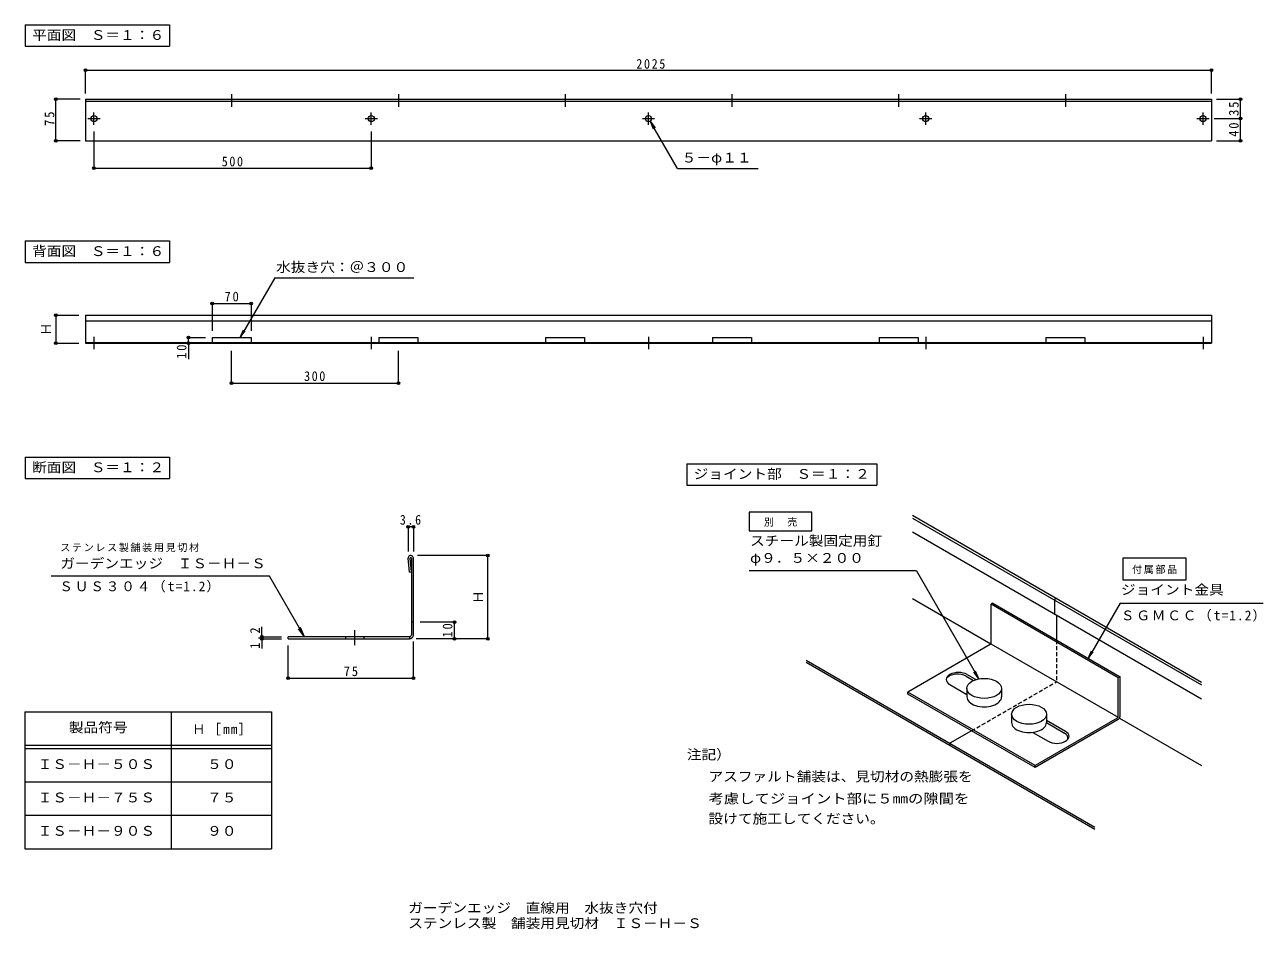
# Model space of a CAD drawing. Units: millimetres at full size, sheet at 1:6, with parts at other scales. Extents: x -1122 to 1106, y -822 to 805.
import ezdxf
from ezdxf.enums import TextEntityAlignment as Align

# ---------------------------------------------------------------- set-up
doc = ezdxf.new("R2010")
doc.units = ezdxf.units.MM
doc.header["$LTSCALE"] = 6
doc.header["$PDMODE"] = 32
doc.header["$PDSIZE"] = 4.8
for name, pattern in [('CHAIN1', [8, 5, -1, 1, -1]), ('DASHED1', [1.8, 1.2, -0.6]), ('DOUBLE_CHAIN1', [8.8, 5, -1, 0.6, -0.6, 0.6, -1])]:
    doc.linetypes.add(name, pattern=pattern)
for name, color, linetype, lineweight in [('A-0_通り芯', 3, 'Continuous', 9), ('A-4_文字', 7, 'Continuous', 9), ('A-F_断熱材', 7, 'Continuous', 9), ('D-0_通り芯', 3, 'Continuous', 9), ('D-2_仕上', 3, 'Continuous', 9), ('D-4_文字', 7, 'Continuous', 9), ('D-5_建具', 7, 'Continuous', 9), ('D-6_間仕切', 6, 'Continuous', 5), ('D-F_断熱材', 7, 'Continuous', 9)]:
    doc.layers.add(name, color=color, linetype=linetype, lineweight=lineweight)
doc.layers.add('F-5_F-5ﾚｲﾔ', color=2, linetype='Continuous')
doc.styles.add('ＭＳ ゴシック', font='')
doc.styles.get('ＭＳ ゴシック').set_extended_font_data('MS Gothic')

msp = doc.modelspace()

# ---------------------------------------------------------------- linework, layer by layer
at = {"layer": 'A-0_通り芯'}
for p, q in [((-1012.499, 670.991), (-1012.499, 595.991)), ((-1012.499, 670.991), (1012.499, 670.991)), ((1012.499, 670.991), (1012.499, 595.991)), ((-1012.499, 667.391), (1012.499, 667.391)), ((-1012.499, 595.991), (1012.499, 595.991)), ((-1012.499, 282.337), (-1012.499, 232.337)), ((-1012.499, 282.337), (1012.499, 282.337)), ((-1012.499, 272.037), (1012.499, 272.037)), ((1012.499, 282.337), (1012.499, 232.337)), ((-1012.499, 233.537), (1012.499, 233.537)), ((-1012.499, 232.337), (1012.499, 232.337)), ((-785, 242.337), (-715, 242.337)), ((-785, 242.337), (-785, 233.537)), ((-715, 242.337), (-715, 233.537)), ((-485, 242.337), (-415, 242.337)), ((-485, 242.337), (-485, 233.537)), ((-415, 242.337), (-415, 233.537)), ((-185, 242.337), (-115, 242.337)), ((-185, 242.337), (-185, 233.537)), ((-115, 242.337), (-115, 233.537)), ((115, 242.337), (185, 242.337)), ((115, 242.337), (115, 233.537)), ((185, 242.337), (185, 233.537)), ((415, 242.337), (485, 242.337)), ((415, 242.337), (415, 233.537)), ((485, 242.337), (485, 233.537)), ((715, 242.337), (785, 242.337)), ((715, 242.337), (715, 233.537)), ((785, 242.337), (785, 233.537))]:
    msp.add_line(p, q, dxfattribs=at)
at = {"layer": 'A-0_通り芯', "linetype": 'CHAIN1'}
for p, q in [((-750, 679.798), (-750, 657.384)), ((-450, 679.798), (-450, 657.384)), ((-150, 679.798), (-150, 657.384)), ((150, 679.798), (150, 657.384)), ((450, 679.798), (450, 657.384)), ((750, 679.798), (750, 657.384)), ((-997.499, 243.544), (-997.499, 221.13)), ((-498.75, 243.544), (-498.75, 221.13)), ((-0.001, 243.544), (-0.001, 221.13)), ((498.749, 243.544), (498.749, 221.13)), ((997.499, 243.544), (997.499, 221.13))]:
    msp.add_line(p, q, dxfattribs=at)
at = {"layer": 'A-0_通り芯', "linetype": 'DASHED1'}
for p, q in [((-785, 232.337), (-785, 233.537)), ((-715, 232.337), (-715, 233.537)), ((-485, 232.337), (-485, 233.537)), ((-415, 232.337), (-415, 233.537)), ((-185, 232.337), (-185, 233.537)), ((-115, 232.337), (-115, 233.537)), ((115, 232.337), (115, 233.537)), ((185, 232.337), (185, 233.537)), ((415, 232.337), (415, 233.537)), ((485, 232.337), (485, 233.537)), ((715, 232.337), (715, 233.537)), ((785, 232.337), (785, 233.537))]:
    msp.add_line(p, q, dxfattribs=at)
at = {"layer": 'A-0_通り芯'}
for centre in [(-997.499, 635.991), (-498.75, 635.991), (-0.001, 635.991), (498.749, 635.991), (997.499, 635.991)]:
    msp.add_circle(centre, 5.5, dxfattribs=at)
at = {"layer": 'A-4_文字'}
for p, q in [((1021.499, 670.991), (1066.735, 670.991)), ((1064.935, 635.991), (1064.935, 670.991)), ((1017.552, 635.991), (1066.735, 635.991)), ((1064.935, 595.991), (1064.935, 635.991)), ((1021.499, 595.991), (1066.735, 595.991)), ((-785, 305.218), (-785, 254.337)), ((-785, 303.418), (-715, 303.418)), ((-715, 305.218), (-715, 254.337)), ((-1067.855, 282.337), (-1024.499, 282.337)), ((-1066.055, 282.337), (-1066.055, 232.337)), ((-1067.855, 232.337), (-1024.499, 232.337)), ((-829.101, 242.337), (-797, 242.337)), ((-827.301, 232.337), (-827.301, 242.337)), ((-827.301, 232.337), (-827.301, 203.16)), ((-750, 158.409), (-750, 218.146)), ((-450, 158.409), (-450, 218.146)), ((-750, 160.209), (-450, 160.209))]:
    msp.add_line(p, q, dxfattribs=at)
for p in [(-1012.499, 722.857), (1012.499, 722.857), (-1066.055, 670.991), (1064.935, 670.991), (1064.935, 635.991), (-1066.055, 595.991), (1064.935, 595.991), (-997.499, 546.85), (-498.75, 546.85), (-785, 303.418), (-715, 303.418), (-1066.055, 282.337), (-1066.055, 232.337), (-827.301, 242.337), (-827.301, 232.337), (-750, 160.209), (-450, 160.209)]:
    msp.add_point(p, dxfattribs=at)
at = {"layer": 'A-F_断熱材'}
for p, q in [((-1121.163, 804.645), (-861.424, 804.645)), ((-1121.163, 804.645), (-1121.163, 765.991)), ((-861.424, 804.645), (-861.424, 765.991)), ((-1121.163, 765.991), (-861.424, 765.991)), ((-1012.499, 680.991), (-1012.499, 724.357)), ((-1012.499, 722.857), (1012.499, 722.857)), ((1012.499, 680.991), (1012.499, 724.357)), ((-1022.499, 670.991), (-1067.555, 670.991)), ((-1066.055, 595.991), (-1066.055, 670.991)), ((2.749, 631.228), (8.49, 617.37)), ((-997.499, 612.938), (-997.499, 545.05)), ((-498.75, 612.938), (-498.75, 545.05)), ((-1022.499, 595.991), (-1067.555, 595.991)), ((-997.499, 546.85), (-498.75, 546.85)), ((51.987, 545.946), (197.189, 545.946)), ((-1121.163, 415.991), (-861.424, 415.991)), ((-1121.163, 415.991), (-1121.163, 377.337)), ((-861.424, 415.991), (-861.424, 377.337)), ((-1121.163, 377.337), (-861.424, 377.337)), ((-672.463, 349.728), (-422.02, 349.728)), ((-734.465, 242.337), (-725.334, 254.238))]:
    msp.add_line(p, q, dxfattribs=at)
at = {"layer": 'A-F_断熱材', "linetype": 'CHAIN1'}
for p, q in [((-997.499, 624.938), (-997.499, 647.044)), ((-498.75, 624.938), (-498.75, 647.044)), ((-0.001, 624.938), (-0.001, 647.044)), ((498.749, 624.938), (498.749, 647.044)), ((997.499, 624.938), (997.499, 647.044)), ((-1008.552, 635.991), (-986.446, 635.991)), ((-509.803, 635.991), (-487.697, 635.991)), ((-11.054, 635.991), (11.052, 635.991)), ((487.695, 635.991), (509.802, 635.991)), ((986.446, 635.991), (1008.552, 635.991))]:
    msp.add_line(p, q, dxfattribs=at)
at = {"layer": 'A-F_断熱材'}
for points in [[(51.987, 545.946), (2.749, 631.228), (11.881, 619.328)], [(-672.463, 349.728), (-734.465, 242.337), (-728.725, 256.196)]]:
    msp.add_lwpolyline(points, dxfattribs=at)
at = {"layer": 'D-0_通り芯'}
for p, q in [((-430.2, -179.465), (-432.457, -154.64)), ((-426.615, -179.139), (-428.872, -154.314)), ((-426.6, -154.211), (-426.6, -292.265)), ((-423, -292.265), (-423, -154.211)), ((-430.2, -179.465), (-426.615, -179.139)), ((-423, -269.465), (-426.6, -269.465)), ((-648, -299.465), (-648, -295.865)), ((-430.182, -295.865), (-648, -295.865)), ((-648, -299.465), (-430.2, -299.465)), ((-430.2, -295.865), (-430.2, -299.465))]:
    msp.add_line(p, q, dxfattribs=at)
at = {"layer": 'D-0_通り芯', "linetype": 'DOUBLE_CHAIN1'}
msp.add_line((-528, -311.107), (-528, -284.223), dxfattribs=at)
at = {"layer": 'D-0_通り芯', "linetype": 'DASHED1'}
for p, q in [((-544.5, -299.465), (-544.5, -295.865)), ((-511.5, -299.465), (-511.5, -295.865))]:
    msp.add_line(p, q, dxfattribs=at)
at = {"layer": 'D-0_通り芯'}
for centre, radius, start, end in [((-427.738, -154.211), 4.738, 0, 185.1944), ((-427.738, -154.211), 1.138, 0, 185.1944), ((-430.2, -292.265), 3.6, 270, 0), ((-430.2, -292.265), 7.2, 270, 0)]:
    msp.add_arc(centre, radius, start, end, dxfattribs=at)
at = {"layer": 'D-2_仕上'}
for p, q in [((475.107, -77.267), (994.722, -377.267)), ((475.107, -82.367), (994.722, -382.367)), ((475.107, -107.267), (994.722, -407.267)), ((475.107, -227.267), (615.96, -308.588)), ((730.276, -229.688), (730.276, -254.588)), ((733.876, -256.667), (733.876, -301.667)), ((283.369, -337.967), (802.984, -637.967)), ((283.369, -341.567), (802.984, -641.567)), ((847.226, -442.11), (994.722, -527.267)), ((581.109, -464.867), (542.138, -487.367)), ((542.138, -487.367), (542.138, -490.967))]:
    msp.add_line(p, q, dxfattribs=at)
at = {"layer": 'D-2_仕上', "linetype": 'DASHED1'}
for p in [(733.876, -301.667), (581.109, -464.867)]:
    msp.add_line(p, (733.876, -376.667), dxfattribs=at)
at = {"layer": 'D-2_仕上'}
msp.add_arc((733.575, -230.355), 3.366, 66.54946, 168.57926, dxfattribs=at)
at = {"layer": 'D-4_文字'}
for p, q in [((-432.457, -96.298), (-432.457, -142.639)), ((-423, -98.098), (-432.457, -98.098)), ((-423, -96.298), (-423, -142.211)), ((-695.258, -295.865), (-695.258, -278.165)), ((-347.085, -269.465), (-411, -269.465)), ((-348.885, -299.465), (-348.885, -269.465)), ((-697.058, -295.865), (-660, -295.865)), ((-697.058, -299.465), (-660, -299.465)), ((-695.258, -299.465), (-695.258, -295.865)), ((-695.258, -299.465), (-695.258, -317.165)), ((-648, -372.127), (-648, -311.465)), ((-423, -372.127), (-423, -304.265)), ((-648, -370.327), (-423, -370.327))]:
    msp.add_line(p, q, dxfattribs=at)
for p in [(-432.457, -98.098), (-423, -98.098), (-289.293, -149.472), (-348.885, -269.465), (-695.258, -295.865), (-695.258, -299.465), (-348.885, -299.465), (-289.293, -299.465), (-648, -370.327), (-423, -370.327)]:
    msp.add_point(p, dxfattribs=at)
at = {"layer": 'D-5_建具'}
msp.add_line((481.86, -177.098), (181.356, -177.098), dxfattribs=at)
at = {"layer": 'D-5_建具', "color": 4}
msp.add_line((-433.8, -295.865), (-513.75, -295.865), dxfattribs=at)
at = {"layer": 'D-5_建具'}
msp.add_lwpolyline([(181.356, -72.038), (181.356, -105.213), (294.056, -105.213), (294.056, -72.038)], close=True, dxfattribs=at)
at = {"layer": 'D-6_間仕切'}
for p, q in [((619.56, -235.667), (616.442, -237.467)), ((845.073, -369.467), (616.442, -237.467)), ((616.442, -306.788), (616.442, -237.467)), ((614.642, -309.906), (466.793, -395.267)), ((615.96, -308.588), (844.591, -440.588)), ((571.514, -366.884), (584.658, -374.473)), ((573.314, -363.767), (588.992, -372.818)), ((845.073, -438.788), (845.073, -369.467)), ((848.191, -438.51), (848.191, -367.667)), ((695.424, -527.267), (466.793, -395.267)), ((466.793, -398.867), (466.793, -395.267)), ((695.424, -530.867), (466.793, -398.867)), ((542.138, -381.767), (572.759, -399.446)), ((572.759, -388.634), (572.759, -403.634)), ((635.221, -388.634), (635.221, -403.634)), ((653.3, -435.134), (653.3, -450.134)), ((843.273, -441.906), (695.424, -527.267)), ((844.591, -444.745), (695.424, -530.867)), ((715.762, -435.134), (715.762, -450.134)), ((691.089, -467.763), (718.807, -483.767)), ((715.762, -446.009), (749.984, -465.767)), ((715.762, -450.165), (748.184, -468.884)), ((695.424, -530.867), (695.424, -527.267))]:
    msp.add_line(p, q, dxfattribs=at)
msp.add_lwpolyline([(619.56, -235.667), (848.191, -367.667), (845.073, -369.467)], dxfattribs=at)
for centre, radius, end in [((612.842, -306.788), 3.6, 0), ((841.473, -438.788), 3.6, 360), ((840.991, -438.51), 7.2, 0)]:
    msp.add_arc(centre, radius, 300, end, dxfattribs=at)
for centre, major_axis, start_param, end_param in [((557.726, -372.767), (-22.045, 0), 3.92699082, 7.06858347), ((555.926, -375.884), (-22.045, 0), 3.92699082, 5.83197398), ((603.99, -403.634), (31.231, 0), 3.14159265, 6.28318531), ((684.531, -450.134), (31.231, 0), 3.14159265, 6.28318531), ((734.395, -474.767), (22.045, 0), 3.92699082, 7.06858347), ((732.595, -477.884), (22.045, 0), 6.09089552, 7.06858347)]:
    msp.add_ellipse(centre, major_axis=major_axis, ratio=0.57735, start_param=start_param, end_param=end_param, dxfattribs=at)
for centre in [(603.99, -388.634), (684.531, -435.134)]:
    msp.add_ellipse(centre, major_axis=(31.231, 0), ratio=0.57735, dxfattribs=at)
at = {"layer": 'D-F_断熱材'}
for p, q in [((-1121.163, 27.337), (-861.424, 27.337)), ((-1121.163, 27.337), (-1121.163, -11.317)), ((-861.424, 27.337), (-861.424, -11.317)), ((68.942, 15.367), (68.942, -23.287)), ((-1121.163, -11.317), (-861.424, -11.317)), ((68.942, -23.287), (410.929, -23.287)), ((-287.493, -149.472), (-415.738, -149.472)), ((-289.293, -299.465), (-289.293, -149.472)), ((481.86, -177.098), (594.114, -371.528)), ((-681.736, -186.877), (-1074.361, -186.877)), ((-618.811, -295.865), (-681.736, -186.877)), ((848.484, -235.158), (1105.835, -235.158)), ((-618.811, -295.865), (-629.769, -281.584)), ((-618.811, -295.865), (-625.7, -279.235)), ((-287.493, -299.465), (-418.2, -299.465)), ((791.033, -334.667), (800.165, -322.766)), ((594.114, -371.528), (584.983, -359.628)), ((594.114, -371.528), (588.374, -357.67)), ((-1122, -430.865), (-1122, -676.865)), ((-1122, -430.865), (-678.373, -430.865)), ((-858.373, -430.865), (-858.373, -676.865)), ((-678.373, -430.865), (-678.373, -676.865)), ((-1122, -490.865), (-678.373, -490.865)), ((-1122, -496.865), (-678.373, -496.865)), ((-1122, -556.865), (-678.373, -556.865)), ((-1122, -616.865), (-678.373, -616.865)), ((-1122, -676.865), (-678.373, -676.865))]:
    msp.add_line(p, q, dxfattribs=at)
for points in [[(68.942, 15.367), (410.929, 15.367), (410.929, -23.287)], [(848.484, -235.158), (791.033, -334.667), (796.773, -320.808)]]:
    msp.add_lwpolyline(points, dxfattribs=at)
msp.add_lwpolyline([(966.687, -153.804), (966.687, -193.979), (853.987, -193.979), (853.987, -153.804)], close=True, dxfattribs=at)

# ---------------------------------------------------------------- texts
at = {"layer": 'A-4_文字', "color": 2, "style": 'ＭＳ ゴシック'}
msp.add_text('Ｈ', height=17.6, rotation=90, dxfattribs=at).set_placement((-1069.655, 245.337), align=Align.BOTTOM_LEFT)
at = {"layer": 'A-4_文字', "color": 2, "char_height": 17.6, "attachment_point": 7, "rotation": 90, "style": 'ＭＳ ゴシック'}
for s, insert in [('\\T1.27;\\W0.95;35', (1061.935, 640.741)), ('\\T1.27;\\W0.95;40', (1061.935, 603.241)), ('\\T1.27;\\W0.95;10', (-830.901, 203.934))]:
    msp.add_mtext(s, dxfattribs=dict(at, insert=insert))
at = {"layer": 'A-4_文字', "color": 2, "char_height": 17.6, "attachment_point": 7, "style": 'ＭＳ ゴシック'}
for s, insert in [('\\T1.27;\\W0.95;70', (-762.75, 307.018)), ('\\T1.27;\\W0.9;300', (-619.5, 163.809))]:
    msp.add_mtext(s, dxfattribs=dict(at, insert=insert))
at = {"layer": 'A-F_断熱材', "color": 2, "style": 'ＭＳ ゴシック', "width": 1.1}
for s, p in [('平面図\u3000Ｓ＝１：６', (-1108.839, 772.197)), ('５－φ１１', (59.794, 551.706)), ('背面図\u3000Ｓ＝１：６', (-1108.839, 383.543)), ('水抜き穴：＠３００', (-669.885, 354.87))]:
    msp.add_text(s, height=17.6, dxfattribs=at).set_placement(p, align=Align.BOTTOM_LEFT)
at = {"layer": 'A-F_断熱材', "color": 2, "char_height": 17.6, "attachment_point": 7, "style": 'ＭＳ ゴシック'}
for s, insert in [('\\T1.28;\\W0.9;2025', (-21.875, 725.357)), ('\\T1.27;\\W0.9;500', (-767.625, 549.85))]:
    msp.add_mtext(s, dxfattribs=dict(at, insert=insert))
at = {"layer": 'A-F_断熱材', "color": 2, "insert": (-1068.555, 622.866), "char_height": 17.6, "attachment_point": 7, "rotation": 90, "style": 'ＭＳ ゴシック'}
msp.add_mtext('\\T1.27;\\W0.95;75', dxfattribs=at)
at = {"layer": 'D-4_文字', "color": 2, "char_height": 17.6, "attachment_point": 7, "style": 'ＭＳ ゴシック'}
for s, insert in [('\\T1.27;\\W0.9;3.6', (-447.229, -94.498)), ('\\T1.27;\\W0.95;75', (-548.25, -366.727))]:
    msp.add_mtext(s, dxfattribs=dict(at, insert=insert))
at = {"layer": 'D-4_文字', "color": 2, "char_height": 17.6, "attachment_point": 7, "rotation": 90, "style": 'ＭＳ ゴシック'}
for s, insert in [('\\T1.27;\\W0.9;1.2', (-698.858, -317.165)), ('\\T1.27;\\W0.95;10', (-352.485, -297.215))]:
    msp.add_mtext(s, dxfattribs=dict(at, insert=insert))
at = {"layer": 'D-5_建具', "color": 2, "style": 'ＭＳ ゴシック', "width": 1.1}
for s, p in [('スチール製固定用釘', (182.643, -137.247)), ('φ９．５×２００', (182.643, -168.155))]:
    msp.add_text(s, height=17.6, dxfattribs=at).set_placement(p, align=Align.BOTTOM_LEFT)
at = {"layer": 'D-5_建具', "insert": (207.706, -97.626), "char_height": 13.2, "attachment_point": 7, "style": 'ＭＳ ゴシック'}
msp.add_mtext('\\T1.17;別\u3000売', dxfattribs=at)
at = {"layer": 'D-F_断熱材', "color": 2, "style": 'ＭＳ ゴシック'}
for s, width, p in [('断面図\u3000Ｓ＝１：２', 1.1, (-1108.839, -5.111)), ('ジョイント部\u3000Ｓ＝１：２', 1.1, (81.265, -17.081)), ('ガーデンエッジ\u3000ＩＳ－Ｈ－Ｓ', 1.1, (-1058.113, -177.934)), ('ジョイント金具', 1.1, (849.917, -225.17)), ('製品符号', 1.1, (-1042.687, -472.865)), ('注記）', 1.1, (68.942, -521.611)), ('ＩＳ－Ｈ－５０Ｓ', 1.1, (-1098.9, -538.865)), ('５０', 1.1, (-793.873, -538.865)), ('アスファルト舗装は、見切材の熱膨張を', 1.1, (107.942, -561.206)), ('ＩＳ－Ｈ－７５Ｓ', 1.1, (-1098.9, -598.865)), ('７５', 1.1, (-793.873, -598.865)), ('考慮してジョイント部に５mmの隙間を', 1.15, (107.942, -600.801)), ('設けて施工してください。', 1.1, (107.942, -636.837)), ('ＩＳ－Ｈ－９０Ｓ', 1.1, (-1098.9, -658.865)), ('９０', 1.1, (-793.873, -658.865))]:
    msp.add_text(s, height=17.6, dxfattribs=dict(at, width=width)).set_placement(p, align=Align.BOTTOM_LEFT)
msp.add_text('Ｈ', height=17.6, rotation=90, dxfattribs=at).set_placement((-292.293, -236.469), align=Align.BOTTOM_LEFT)
at = {"layer": 'D-F_断熱材', "char_height": 13.2, "attachment_point": 7, "style": 'ＭＳ ゴシック'}
for s, insert in [('\\T1.17;ステンレス製舗装用見切材', (-1058.113, -143.46)), ('\\T1.17;付属部品', (869.837, -182.891))]:
    msp.add_mtext(s, dxfattribs=dict(at, insert=insert))
at = {"layer": 'D-F_断熱材', "color": 2, "char_height": 17.6, "attachment_point": 7, "style": 'ＭＳ ゴシック'}
for s, insert in [('\\T1.16;ＳＵＳ３０４（t=1.2）', (-1059.613, -216.139)), ('\\T1.16;ＳＧＭＣＣ（t=1.2）', (849.917, -268.468)), ('\\T1.16;Ｈ［mm］', (-820.873, -472.865))]:
    msp.add_mtext(s, dxfattribs=dict(at, insert=insert))
at = {"layer": 'F-5_F-5ﾚｲﾔ', "style": 'ＭＳ ゴシック', "width": 1.1}
for s, p in [('ガーデンエッジ\u3000直線用\u3000水抜き穴付', (-432.226, -797.406)), ('ステンレス製\u3000舗装用見切材\u3000ＩＳ－Ｈ－Ｓ', (-432.226, -824.904))]:
    msp.add_text(s, height=17.6, dxfattribs=at).set_placement(p, align=Align.BOTTOM_LEFT)

doc.saveas('drawing.dxf')
